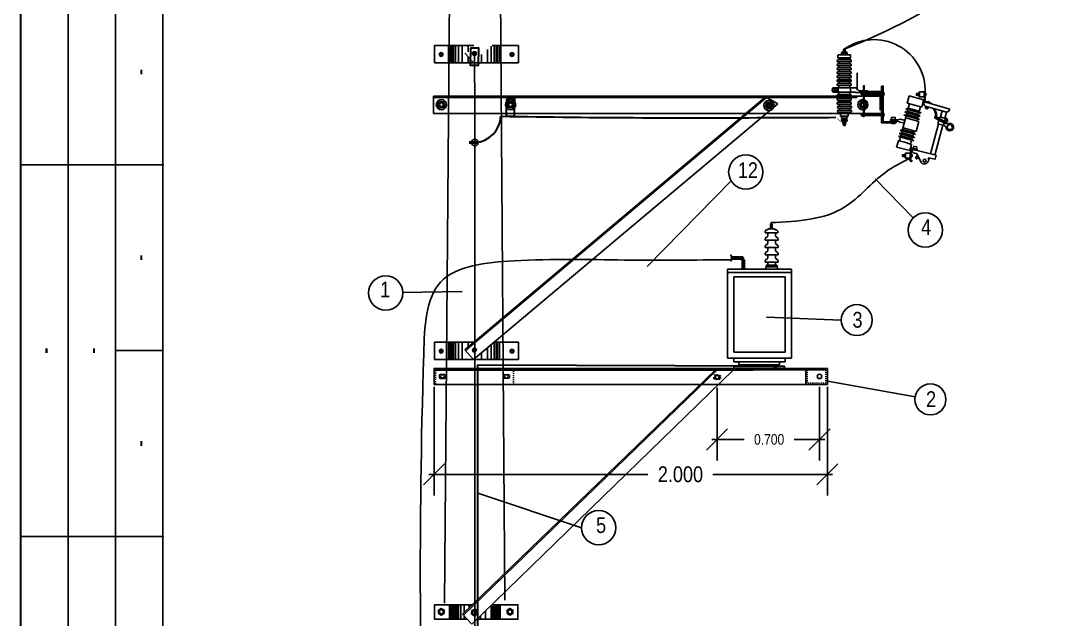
# Model space of a CAD drawing. Header units: millimetres. Extents: x 1804 to 3757, y 2643 to 7323.
# Drawn here: x 3075.3 to 3173.5, y 3112.8 to 3169.6 of the extents above; entities that cross this region are included whole.
import ezdxf
from ezdxf.enums import TextEntityAlignment as Align

# ---------------------------------------------------------------- set-up
doc = ezdxf.new("R2010")
doc.units = ezdxf.units.MM
for name, pattern in [('DASHED', [0.75, 0.5, -0.25]), ('DOT', [6.35, 0, -6.35]), ('HIDDEN', [0.375, 0.25, -0.125])]:
    doc.linetypes.add(name, pattern=pattern)
for name, color, linetype in [('_Cajetin Linea 2', 2, 'Continuous'), ('_Texto 1', 7, 'Continuous'), ('CAJETIN_T-1', 104, 'Continuous'), ('TEXTO', 7, 'Continuous')]:
    doc.layers.add(name, color=color, linetype=linetype)
for name, color, linetype, lineweight in [('_Cajetin Linea 3', 5, 'Continuous', 30), ('POSTE', 7, 'Continuous', 13), ('terminales', 6, 'Continuous', 13)]:
    doc.layers.add(name, color=color, linetype=linetype, lineweight=lineweight)
doc.styles.add('Disylays_86', font='swisscl.ttf', dxfattribs={"height": 2.2})
doc.styles.add('ROMANS', font='romans.shx')
doc.styles.add('Swis721 Cn BT', font='swissc.ttf')
doc.styles.add('texto50', font='ARIALN.TTF', dxfattribs={"height": 0.06})
doc.dimstyles.new('ELECTRICO', dxfattribs={"dimtxt": 1.4, "dimasz": 2, "dimexe": 2, "dimexo": 1, "dimgap": 1, "dimtad": 0, "dimtih": 1, "dimtoh": 1, "dimdsep": 46, "dimtxsty": 'ROMANS', "dimblk1": 'OBLIQUE', "dimblk2": 'OBLIQUE', "dimsah": 1, "dimcen": 0.09, "dimdle": 0.5, "dimclrd": 7, "dimclrt": 7, "dimadec": 0, "dimazin": 0, "dimtfac": 0.1125, "dimtofl": 0, "dimtmove": 2, "dimatfit": 2, "dimfxl": 1, "dimtolj": 1, "dimlwd": -1, "dimarcsym": 0})

# ---------------------------------------------------------------- blocks, each defined once
blk = doc.blocks.new('CAJETIN ARMADO')
at = {"layer": '_Cajetin Linea 2', "color": 3}
for points in [[(1380.954, 5529.82), (1380.954, 5776.82)], [(1385.454, 5529.82), (1385.454, 5776.82)], [(1389.954, 5529.82), (1389.954, 5776.82)], [(1389.954, 5706.249), (1376.454, 5706.249)], [(1385.454, 5688.606), (1389.954, 5688.606)], [(1389.954, 5670.963), (1376.454, 5670.963)]]:
    blk.add_lwpolyline(points, dxfattribs=at)
at = {"layer": '_Cajetin Linea 3', "ltscale": 0.1}
blk.add_lwpolyline([(1569.362, 5499.82), (1376.454, 5499.82), (1376.454, 5776.82), (1569.362, 5776.82)], close=True, dxfattribs=at)
at = {"layer": 'CAJETIN_T-1', "color": 2}
for p in [(1389.954, 5706.249), (1389.954, 5670.963)]:
    blk.add_point(p, dxfattribs=at)
at = {"layer": '_Texto 1', "style": 'Disylays_86'}
for p in [(1387.704, 5715.07), (1387.704, 5697.428), (1378.704, 5688.606), (1383.204, 5688.606), (1387.704, 5679.785)]:
    blk.add_text('-', height=1.8, rotation=90, dxfattribs=at).set_placement(p, align=Align.MIDDLE_CENTER)
blk = doc.blocks.new('_Oblique')
at = {"color": 0, "lineweight": -2}
blk.add_line((-0.5, -0.5), (0.5, 0.5), dxfattribs=at)
blk = doc.blocks.new('*D331')
at = {"layer": 'Defpoints', "color": 0, "transparency": 16777216}
for p in [(3114.502, 3135.846), (3151.851, 3135.846), (3114.502, 3126.544)]:
    blk.add_point(p, dxfattribs=at)
at = {"layer": 'TEXTO', "color": 5, "lineweight": -2, "transparency": 16777216}
for p, q in [((3114.502, 3134.846), (3114.502, 3124.544)), ((3151.851, 3134.846), (3151.851, 3124.544))]:
    blk.add_line(p, q, dxfattribs=at)
at = {"layer": 'TEXTO', "color": 5, "transparency": 16777216}
for p, q in [((3114.002, 3126.544), (3134.819, 3126.544)), ((3152.351, 3126.544), (3140.986, 3126.544))]:
    blk.add_line(p, q, dxfattribs=at)
at = {"layer": 'TEXTO', "color": 5, "transparency": 16777216, "xscale": 2, "yscale": 2, "zscale": 2, "rotation": 180}
blk.add_blockref('_Oblique', (3114.502, 3126.544), dxfattribs=at)
at = {"layer": 'TEXTO', "color": 5, "transparency": 16777216, "xscale": 2, "yscale": 2, "zscale": 2}
blk.add_blockref('_Oblique', (3151.851, 3126.544), dxfattribs=at)
at = {"layer": 'TEXTO', "color": 7, "transparency": 16777216, "insert": (3137.902, 3126.544), "char_height": 0.06, "attachment_point": 5, "style": 'texto50'}
blk.add_mtext('\\A1;{\\H25x;2.000}', dxfattribs=at)
blk = doc.blocks.new('*D332')
at = {"layer": 'Defpoints', "color": 0, "transparency": 16777216}
for p in [(3141.386, 3135.776), (3151.105, 3135.846), (3141.386, 3129.859)]:
    blk.add_point(p, dxfattribs=at)
at = {"layer": 'TEXTO', "color": 5, "lineweight": -2, "transparency": 16777216}
for p, q in [((3141.386, 3134.776), (3141.386, 3127.859)), ((3151.105, 3134.846), (3151.105, 3127.859))]:
    blk.add_line(p, q, dxfattribs=at)
at = {"layer": 'TEXTO', "color": 5, "transparency": 16777216}
for p, q in [((3140.886, 3129.859), (3143.941, 3129.859)), ((3151.605, 3129.859), (3148.706, 3129.859))]:
    blk.add_line(p, q, dxfattribs=at)
at = {"layer": 'TEXTO', "color": 5, "transparency": 16777216, "xscale": 2, "yscale": 2, "zscale": 2, "rotation": 180}
blk.add_blockref('_Oblique', (3141.386, 3129.859), dxfattribs=at)
at = {"layer": 'TEXTO', "color": 5, "transparency": 16777216, "xscale": 2, "yscale": 2, "zscale": 2}
blk.add_blockref('_Oblique', (3151.105, 3129.859), dxfattribs=at)
at = {"layer": 'TEXTO', "color": 7, "transparency": 16777216, "insert": (3146.323, 3129.859), "char_height": 0.06, "attachment_point": 5, "style": 'texto50'}
blk.add_mtext('\\A1;{\\H16.667x;0.700}', dxfattribs=at)

msp = doc.modelspace()

# ---------------------------------------------------------------- linework, layer by layer
at = {"color": 251, "true_color": 0x636466}
for p, q in [((3116.386, 3223.621), (3115.502, 3114.302)), ((3118.348, 3166.52), (3118.383, 3160.917)), ((3153.184, 3166.458), (3153.184, 3166.619)), ((3153.184, 3166.619), (3153.457, 3166.619)), ((3153.223, 3166.458), (3153.223, 3166.57)), ((3153.223, 3166.57), (3153.355, 3166.57)), ((3153.322, 3166.646), (3153.322, 3166.741)), ((3153.322, 3166.741), (3153.45, 3166.741)), ((3153.322, 3166.646), (3153.457, 3166.646)), ((3153.355, 3166.57), (3153.457, 3166.432)), ((3153.381, 3166.528), (3153.381, 3166.431)), ((3153.382, 3166.932), (3153.457, 3166.932)), ((3153.382, 3166.741), (3153.382, 3166.932)), ((3153.382, 3166.619), (3153.382, 3166.646)), ((3153.532, 3166.932), (3153.457, 3166.932)), ((3153.56, 3166.57), (3153.457, 3166.432)), ((3153.593, 3166.646), (3153.458, 3166.646)), ((3153.731, 3166.619), (3153.458, 3166.619)), ((3153.593, 3166.741), (3153.464, 3166.741)), ((3153.532, 3166.741), (3153.532, 3166.932)), ((3153.532, 3166.619), (3153.532, 3166.646)), ((3153.533, 3166.528), (3153.533, 3166.431)), ((3153.691, 3166.57), (3153.56, 3166.57)), ((3153.593, 3166.646), (3153.593, 3166.741)), ((3153.691, 3166.458), (3153.691, 3166.57)), ((3153.731, 3166.458), (3153.731, 3166.619)), ((3152.793, 3165.786), (3152.793, 3165.829)), ((3152.861, 3166.355), (3152.861, 3166.093)), ((3152.861, 3166.093), (3153.457, 3166.093)), ((3152.861, 3165.905), (3153.457, 3165.905)), ((3152.861, 3165.718), (3153.457, 3165.718)), ((3152.861, 3165.53), (3153.457, 3165.53)), ((3152.895, 3166.39), (3153.457, 3166.39)), ((3152.934, 3165.999), (3153.457, 3165.999)), ((3153.184, 3166.458), (3153.223, 3166.458)), ((3153.289, 3166.392), (3153.289, 3166.431)), ((3153.289, 3166.431), (3153.457, 3166.431)), ((3153.625, 3166.431), (3153.457, 3166.431)), ((3154.019, 3166.39), (3153.457, 3166.39)), ((3154.053, 3166.093), (3153.457, 3166.093)), ((3153.98, 3165.999), (3153.457, 3165.999)), ((3154.053, 3165.905), (3153.457, 3165.905)), ((3154.053, 3165.718), (3153.457, 3165.718)), ((3154.053, 3165.53), (3153.457, 3165.53)), ((3153.625, 3166.392), (3153.625, 3166.431)), ((3153.731, 3166.458), (3153.691, 3166.458)), ((3154.053, 3166.355), (3154.053, 3166.093)), ((3154.121, 3165.786), (3154.121, 3165.829)), ((3152.793, 3165.41), (3152.793, 3165.469)), ((3152.793, 3165.04), (3152.793, 3165.089)), ((3152.793, 3164.665), (3152.793, 3164.718)), ((3152.861, 3165.342), (3153.457, 3165.342)), ((3152.861, 3165.159), (3153.457, 3165.159)), ((3152.861, 3164.972), (3153.457, 3164.972)), ((3152.861, 3164.784), (3153.457, 3164.784)), ((3152.861, 3164.597), (3153.457, 3164.597)), ((3154.053, 3165.342), (3153.457, 3165.342)), ((3154.053, 3165.159), (3153.457, 3165.159)), ((3154.053, 3164.972), (3153.457, 3164.972)), ((3154.053, 3164.784), (3153.457, 3164.784)), ((3154.053, 3164.597), (3153.457, 3164.597)), ((3154.121, 3165.41), (3154.121, 3165.469)), ((3154.121, 3165.04), (3154.121, 3165.089)), ((3154.121, 3164.665), (3154.121, 3164.718)), ((3154.679, 3163.049), (3154.679, 3164.697)), ((3152.793, 3164.289), (3152.793, 3164.34)), ((3152.793, 3163.914), (3152.793, 3163.967)), ((3152.793, 3163.543), (3152.793, 3163.592)), ((3152.861, 3164.408), (3153.457, 3164.408)), ((3152.861, 3164.221), (3153.457, 3164.221)), ((3152.861, 3164.033), (3153.457, 3164.033)), ((3152.861, 3163.846), (3153.457, 3163.846)), ((3152.861, 3163.663), (3153.457, 3163.663)), ((3154.053, 3164.408), (3153.457, 3164.408)), ((3154.053, 3164.221), (3153.457, 3164.221)), ((3154.053, 3164.033), (3153.457, 3164.033)), ((3154.053, 3163.846), (3153.457, 3163.846)), ((3154.053, 3163.663), (3153.457, 3163.663)), ((3154.121, 3164.289), (3154.121, 3164.34)), ((3154.121, 3163.914), (3154.121, 3163.967)), ((3154.121, 3163.543), (3154.121, 3163.592)), ((3154.546, 3163.244), (3152.384, 3163.244)), ((3152.416, 3162.859), (3154.51, 3162.859)), ((3152.503, 3162.938), (3152.503, 3163.176)), ((3152.503, 3163.176), (3152.741, 3163.176)), ((3152.741, 3162.938), (3152.503, 3162.938)), ((3152.741, 3163.176), (3152.741, 3162.938)), ((3152.793, 3162.56), (3152.793, 3162.511)), ((3152.861, 3163.475), (3153.457, 3163.475)), ((3152.861, 3162.628), (3153.457, 3162.628)), ((3152.877, 3162.859), (3152.877, 3163.244)), ((3152.934, 3163.244), (3152.934, 3163.475)), ((3152.934, 3162.859), (3152.934, 3162.628)), ((3154.053, 3163.475), (3153.457, 3163.475)), ((3154.053, 3162.628), (3153.457, 3162.628)), ((3153.98, 3163.244), (3153.98, 3163.475)), ((3153.98, 3162.859), (3153.98, 3162.628)), ((3154.035, 3162.859), (3154.035, 3163.244)), ((3154.121, 3162.56), (3154.121, 3162.511)), ((3154.51, 3162.859), (3154.51, 3162.824)), ((3154.51, 3162.824), (3154.579, 3162.818)), ((3154.887, 3162.972), (3154.546, 3163.244)), ((3154.579, 3162.818), (3155.704, 3162.818)), ((3155.704, 3162.972), (3154.887, 3162.972)), ((3155.061, 3162.763), (3155.061, 3162.61)), ((3155.159, 3162.816), (3155.159, 3162.565)), ((3155.288, 3162.816), (3155.159, 3162.816)), ((3155.36, 3162.903), (3157.007, 3162.903)), ((3155.36, 3162.771), (3155.36, 3162.903)), ((3155.704, 3162.818), (3155.704, 3162.972)), ((3156.875, 3161.123), (3156.875, 3162.771)), ((3157.007, 3161.255), (3157.007, 3162.903)), ((3114.439, 3160.917), (3114.439, 3162.059)), ((3114.458, 3162.478), (3156.875, 3162.478)), ((3114.458, 3160.831), (3114.458, 3162.478)), ((3114.458, 3162.346), (3154.679, 3162.346)), ((3152.793, 3162.189), (3152.793, 3162.136)), ((3152.793, 3161.814), (3152.793, 3161.763)), ((3152.861, 3162.44), (3153.457, 3162.44)), ((3152.861, 3162.257), (3153.457, 3162.257)), ((3152.861, 3162.07), (3153.457, 3162.07)), ((3152.861, 3161.882), (3153.457, 3161.882)), ((3152.861, 3161.695), (3153.457, 3161.695)), ((3154.053, 3162.44), (3153.457, 3162.44)), ((3154.053, 3162.257), (3153.457, 3162.257)), ((3154.053, 3162.07), (3153.457, 3162.07)), ((3154.053, 3161.882), (3153.457, 3161.882)), ((3154.053, 3161.695), (3153.457, 3161.695)), ((3154.121, 3162.189), (3154.121, 3162.136)), ((3154.121, 3161.814), (3154.121, 3161.763)), ((3114.458, 3160.831), (3135.685, 3160.831)), ((3118.383, 3160.831), (3118.383, 3061.548)), ((3122.566, 3160.831), (3156.875, 3160.831)), ((3152.825, 3161.444), (3152.825, 3161.39)), ((3152.825, 3161.069), (3152.825, 3161.017)), ((3152.893, 3161.512), (3153.489, 3161.512)), ((3152.893, 3161.325), (3153.489, 3161.325)), ((3152.893, 3161.137), (3153.489, 3161.137)), ((3152.893, 3160.949), (3153.489, 3160.949)), ((3152.934, 3160.936), (3152.934, 3160.949)), ((3152.986, 3160.885), (3153.457, 3160.885)), ((3153.087, 3160.821), (3153.457, 3160.821)), ((3153.088, 3160.583), (3153.087, 3160.821)), ((3153.26, 3160.822), (3153.26, 3160.885)), ((3153.929, 3160.885), (3153.457, 3160.885)), ((3153.827, 3160.821), (3153.457, 3160.821)), ((3154.085, 3161.512), (3153.489, 3161.512)), ((3154.085, 3161.325), (3153.489, 3161.325)), ((3154.085, 3161.137), (3153.489, 3161.137)), ((3154.085, 3160.949), (3153.489, 3160.949)), ((3153.655, 3160.822), (3153.655, 3160.885)), ((3153.827, 3160.583), (3153.827, 3160.821)), ((3153.98, 3160.936), (3153.98, 3160.949)), ((3154.153, 3161.444), (3154.153, 3161.39)), ((3154.153, 3161.069), (3154.153, 3161.017)), ((3155.061, 3160.787), (3155.061, 3160.634)), ((3155.166, 3160.827), (3155.166, 3160.576)), ((3155.295, 3160.827), (3155.166, 3160.827)), ((3156.875, 3161.255), (3157.007, 3161.255)), ((3153.088, 3160.583), (3153.457, 3160.583)), ((3153.185, 3160.091), (3153.185, 3160.256)), ((3153.185, 3160.256), (3153.457, 3160.256)), ((3153.185, 3160.091), (3153.217, 3160.091)), ((3153.194, 3160.387), (3153.194, 3160.585)), ((3153.194, 3160.387), (3153.457, 3160.387)), ((3153.217, 3160.091), (3153.217, 3160.197)), ((3153.217, 3160.197), (3153.379, 3160.197)), ((3153.457, 3160.078), (3153.283, 3160.078)), ((3153.283, 3160.078), (3153.283, 3160.052)), ((3153.283, 3160.052), (3153.457, 3160.052)), ((3153.313, 3160.332), (3153.313, 3160.384)), ((3153.313, 3160.332), (3153.457, 3160.332)), ((3153.457, 3159.97), (3153.316, 3159.97)), ((3153.316, 3159.97), (3153.316, 3159.927)), ((3153.316, 3159.927), (3153.457, 3159.927)), ((3153.457, 3159.871), (3153.32, 3159.871)), ((3153.32, 3159.871), (3153.32, 3159.798)), ((3153.32, 3159.798), (3153.458, 3159.798)), ((3153.379, 3160.197), (3153.455, 3160.082)), ((3153.382, 3160.256), (3153.382, 3160.332)), ((3153.382, 3160.078), (3153.382, 3160.191)), ((3153.382, 3159.97), (3153.382, 3160.052)), ((3153.382, 3159.871), (3153.382, 3159.927)), ((3153.382, 3159.67), (3153.382, 3159.798)), ((3153.382, 3159.67), (3153.457, 3159.67)), ((3153.595, 3159.798), (3153.456, 3159.798)), ((3153.827, 3160.583), (3153.457, 3160.583)), ((3153.602, 3160.332), (3153.457, 3160.332)), ((3153.73, 3160.256), (3153.457, 3160.256)), ((3153.457, 3160.078), (3153.631, 3160.078)), ((3153.631, 3160.052), (3153.457, 3160.052)), ((3153.457, 3159.97), (3153.598, 3159.97)), ((3153.598, 3159.927), (3153.457, 3159.927)), ((3153.457, 3159.871), (3153.595, 3159.871)), ((3153.532, 3159.67), (3153.457, 3159.67)), ((3153.72, 3160.387), (3153.458, 3160.387)), ((3153.536, 3160.197), (3153.46, 3160.082)), ((3153.532, 3160.256), (3153.532, 3160.332)), ((3153.532, 3160.078), (3153.532, 3160.191)), ((3153.532, 3159.97), (3153.532, 3160.052)), ((3153.532, 3159.871), (3153.532, 3159.927)), ((3153.532, 3159.67), (3153.532, 3159.798)), ((3153.697, 3160.197), (3153.536, 3160.197)), ((3153.595, 3159.871), (3153.595, 3159.798)), ((3153.598, 3159.97), (3153.598, 3159.927)), ((3153.602, 3160.332), (3153.602, 3160.384)), ((3153.631, 3160.078), (3153.631, 3160.052)), ((3153.697, 3160.091), (3153.697, 3160.197)), ((3153.73, 3160.091), (3153.697, 3160.091)), ((3153.72, 3160.387), (3153.72, 3160.585)), ((3153.73, 3160.091), (3153.73, 3160.256)), ((3157.835, 3160.097), (3158.518, 3160.097)), ((3158.775, 3160.011), (3159.169, 3159.913))]:
    msp.add_line(p, q, dxfattribs=at)
at = {"color": 251, "linetype": 'Continuous', "ltscale": 1000, "true_color": 0x636466}
for p, q in [((3118.174, 3165.729), (3117.413, 3166.551)), ((3118.245, 3137.453), (3117.415, 3138.377))]:
    msp.add_line(p, q, dxfattribs=at)
at = {"color": 251, "ltscale": 0.5, "true_color": 0x636466}
for p, q in [((3117.415, 3138.377), (3145.904, 3162.346)), ((3143.357, 3160.051), (3146.087, 3162.346)), ((3144.364, 3159.4), (3147.153, 3161.745)), ((3117.481, 3138.305), (3143.357, 3160.051)), ((3144.364, 3159.4), (3118.245, 3137.453))]:
    msp.add_line(p, q, dxfattribs=at)
at = {"color": 5}
for p, q in [((3134.744, 3146.298), (3142.71, 3154.425)), ((3156.387, 3154.63), (3160.013, 3150.918)), ((3117.175, 3143.916), (3111.548, 3143.805)), ((3146.064, 3141.479), (3153.179, 3141.199)), ((3151.721, 3135.422), (3160.189, 3133.916)), ((3118.663, 3124.745), (3128.512, 3121.48))]:
    msp.add_line(p, q, dxfattribs=at)
for p, q in [((3146.169, 3149.775), (3146.246, 3149.856)), ((3146.246, 3149.856), (3146.826, 3149.856)), ((3146.469, 3150.342), (3146.447, 3150.32)), ((3146.605, 3150.32), (3146.447, 3150.32)), ((3146.447, 3150.32), (3146.447, 3149.856)), ((3146.469, 3150.342), (3146.583, 3150.342)), ((3146.518, 3150.457), (3146.518, 3150.342)), ((3146.518, 3150.457), (3146.534, 3150.457)), ((3146.534, 3150.457), (3146.534, 3150.342)), ((3146.583, 3150.342), (3146.605, 3150.32)), ((3146.605, 3149.856), (3146.605, 3150.32)), ((3146.903, 3149.775), (3146.826, 3149.856)), ((3145.936, 3149.641), (3146.057, 3149.775)), ((3145.936, 3149.475), (3145.936, 3149.641)), ((3147.137, 3149.475), (3145.936, 3149.475)), ((3145.958, 3148.936), (3146.21, 3149.159)), ((3145.958, 3148.785), (3145.958, 3148.936)), ((3146.057, 3149.775), (3146.169, 3149.775)), ((3146.21, 3149.159), (3146.21, 3149.475)), ((3147.015, 3149.775), (3146.903, 3149.775)), ((3146.936, 3149.159), (3146.936, 3149.475)), ((3147.189, 3148.936), (3146.936, 3149.159)), ((3147.137, 3149.641), (3147.015, 3149.775)), ((3147.137, 3149.475), (3147.137, 3149.641)), ((3147.189, 3148.785), (3147.189, 3148.936)), ((3146.505, 3148.785), (3145.958, 3148.785)), ((3145.958, 3148.246), (3146.21, 3148.468)), ((3145.958, 3148.094), (3145.958, 3148.246)), ((3146.505, 3148.094), (3145.958, 3148.094)), ((3146.21, 3148.468), (3146.21, 3148.785)), ((3146.21, 3147.778), (3146.21, 3148.094)), ((3146.505, 3148.785), (3146.553, 3148.785)), ((3146.505, 3148.094), (3146.553, 3148.094)), ((3146.553, 3148.785), (3146.593, 3148.785)), ((3146.553, 3148.094), (3146.593, 3148.094)), ((3146.641, 3148.785), (3146.593, 3148.785)), ((3146.641, 3148.094), (3146.593, 3148.094)), ((3146.641, 3148.785), (3147.189, 3148.785)), ((3146.641, 3148.094), (3147.189, 3148.094)), ((3146.936, 3148.468), (3146.936, 3148.785)), ((3147.189, 3148.246), (3146.936, 3148.468)), ((3146.936, 3147.778), (3146.936, 3148.094)), ((3147.189, 3148.094), (3147.189, 3148.246)), ((3143.736, 3146.869), (3143.764, 3146.9)), ((3143.736, 3146.831), (3143.736, 3146.869)), ((3143.764, 3146.9), (3143.79, 3146.9)), ((3143.79, 3146.9), (3143.808, 3146.919)), ((3143.808, 3146.919), (3143.942, 3146.919)), ((3143.859, 3147.031), (3143.854, 3147.026)), ((3143.891, 3147.026), (3143.854, 3147.026)), ((3143.854, 3147.026), (3143.854, 3146.919)), ((3143.859, 3147.031), (3143.886, 3147.031)), ((3143.871, 3147.058), (3143.871, 3147.031)), ((3143.871, 3147.058), (3143.874, 3147.058)), ((3143.874, 3147.058), (3143.874, 3147.031)), ((3143.886, 3147.031), (3143.891, 3147.026)), ((3143.891, 3146.919), (3143.891, 3147.026)), ((3143.96, 3146.9), (3143.942, 3146.919)), ((3143.986, 3146.9), (3143.96, 3146.9)), ((3144.014, 3146.869), (3143.986, 3146.9)), ((3144.014, 3146.831), (3144.014, 3146.869)), ((3145.958, 3147.555), (3146.21, 3147.778)), ((3145.958, 3147.404), (3145.958, 3147.555)), ((3146.505, 3147.404), (3145.958, 3147.404)), ((3145.958, 3146.865), (3146.21, 3147.088)), ((3145.958, 3146.714), (3145.958, 3146.865)), ((3146.21, 3147.088), (3146.21, 3147.404)), ((3146.505, 3147.404), (3146.553, 3147.404)), ((3146.553, 3147.404), (3146.593, 3147.404)), ((3146.641, 3147.404), (3146.593, 3147.404)), ((3146.641, 3147.404), (3147.189, 3147.404)), ((3147.189, 3147.555), (3146.936, 3147.778)), ((3146.936, 3147.088), (3146.936, 3147.404)), ((3147.189, 3146.865), (3146.936, 3147.088)), ((3147.189, 3147.404), (3147.189, 3147.555)), ((3147.189, 3146.714), (3147.189, 3146.865)), ((3142.355, 3146.036), (3148.46, 3146.036)), ((3142.355, 3146.036), (3142.355, 3138.139)), ((3144.014, 3146.831), (3143.736, 3146.831)), ((3143.741, 3146.706), (3143.799, 3146.758)), ((3143.741, 3146.671), (3143.741, 3146.706)), ((3143.868, 3146.671), (3143.741, 3146.671)), ((3143.741, 3146.547), (3143.799, 3146.598)), ((3143.741, 3146.512), (3143.741, 3146.547)), ((3143.868, 3146.512), (3143.741, 3146.512)), ((3143.741, 3146.387), (3143.799, 3146.439)), ((3143.741, 3146.352), (3143.741, 3146.387)), ((3143.868, 3146.352), (3143.741, 3146.352)), ((3143.741, 3146.228), (3143.799, 3146.279)), ((3143.741, 3146.193), (3143.741, 3146.228)), ((3143.868, 3146.193), (3143.741, 3146.193)), ((3143.764, 3146.09), (3143.755, 3146.079)), ((3143.755, 3146.079), (3143.755, 3146.036)), ((3143.764, 3146.115), (3143.774, 3146.125)), ((3143.764, 3146.09), (3143.764, 3146.115)), ((3143.868, 3146.09), (3143.764, 3146.09)), ((3143.774, 3146.125), (3143.868, 3146.125)), ((3143.799, 3146.758), (3143.799, 3146.831)), ((3143.799, 3146.598), (3143.799, 3146.671)), ((3143.799, 3146.439), (3143.799, 3146.512)), ((3143.799, 3146.279), (3143.799, 3146.352)), ((3143.799, 3146.193), (3143.799, 3146.125)), ((3144.08, 3146.036), (3143.822, 3146.036)), ((3143.868, 3146.671), (3143.879, 3146.671)), ((3143.868, 3146.512), (3143.879, 3146.512)), ((3143.868, 3146.352), (3143.879, 3146.352)), ((3143.868, 3146.193), (3143.879, 3146.193)), ((3143.877, 3146.125), (3143.868, 3146.125)), ((3143.868, 3146.09), (3143.876, 3146.09)), ((3143.876, 3146.09), (3143.89, 3146.09)), ((3143.877, 3146.125), (3143.889, 3146.125)), ((3143.879, 3146.671), (3143.888, 3146.671)), ((3143.879, 3146.512), (3143.888, 3146.512)), ((3143.879, 3146.352), (3143.888, 3146.352)), ((3143.879, 3146.193), (3143.888, 3146.193)), ((3143.899, 3146.671), (3143.888, 3146.671)), ((3143.899, 3146.512), (3143.888, 3146.512)), ((3143.899, 3146.352), (3143.888, 3146.352)), ((3143.899, 3146.193), (3143.888, 3146.193)), ((3143.889, 3146.125), (3143.899, 3146.125)), ((3143.899, 3146.09), (3143.89, 3146.09)), ((3143.899, 3146.671), (3144.026, 3146.671)), ((3143.899, 3146.512), (3144.026, 3146.512)), ((3143.899, 3146.352), (3144.026, 3146.352)), ((3143.899, 3146.193), (3144.026, 3146.193)), ((3143.992, 3146.125), (3143.899, 3146.125)), ((3143.899, 3146.09), (3144.003, 3146.09)), ((3143.967, 3146.758), (3143.967, 3146.831)), ((3144.026, 3146.706), (3143.967, 3146.758)), ((3143.967, 3146.598), (3143.967, 3146.671)), ((3144.026, 3146.547), (3143.967, 3146.598)), ((3143.967, 3146.439), (3143.967, 3146.512)), ((3144.026, 3146.387), (3143.967, 3146.439)), ((3143.967, 3146.279), (3143.967, 3146.352)), ((3144.026, 3146.228), (3143.967, 3146.279)), ((3143.967, 3146.193), (3143.967, 3146.125)), ((3144.003, 3146.115), (3143.992, 3146.125)), ((3144.003, 3146.09), (3144.003, 3146.115)), ((3144.003, 3146.09), (3144.012, 3146.079)), ((3144.012, 3146.079), (3144.012, 3146.036)), ((3144.026, 3146.671), (3144.026, 3146.706)), ((3144.026, 3146.512), (3144.026, 3146.547)), ((3144.026, 3146.352), (3144.026, 3146.387)), ((3144.026, 3146.193), (3144.026, 3146.228)), ((3146.505, 3146.714), (3145.958, 3146.714)), ((3146.057, 3146.268), (3146.016, 3146.223)), ((3146.016, 3146.223), (3146.016, 3146.036)), ((3146.057, 3146.377), (3146.101, 3146.422)), ((3146.057, 3146.27), (3146.057, 3146.377)), ((3146.505, 3146.268), (3146.057, 3146.268)), ((3146.101, 3146.422), (3146.505, 3146.422)), ((3146.21, 3146.714), (3146.21, 3146.422)), ((3147.422, 3146.036), (3146.307, 3146.036)), ((3146.505, 3146.714), (3146.553, 3146.714)), ((3146.547, 3146.422), (3146.505, 3146.422)), ((3146.505, 3146.268), (3146.543, 3146.268)), ((3146.543, 3146.268), (3146.603, 3146.268)), ((3146.547, 3146.422), (3146.6, 3146.422)), ((3146.553, 3146.714), (3146.593, 3146.714)), ((3146.641, 3146.714), (3146.593, 3146.714)), ((3146.6, 3146.422), (3146.641, 3146.422)), ((3146.641, 3146.268), (3146.603, 3146.268)), ((3146.641, 3146.714), (3147.189, 3146.714)), ((3147.045, 3146.422), (3146.641, 3146.422)), ((3146.641, 3146.268), (3147.09, 3146.268)), ((3146.936, 3146.714), (3146.936, 3146.422)), ((3147.09, 3146.377), (3147.045, 3146.422)), ((3147.09, 3146.27), (3147.09, 3146.377)), ((3147.09, 3146.268), (3147.131, 3146.223)), ((3147.131, 3146.223), (3147.131, 3146.036)), ((3148.46, 3146.036), (3148.46, 3137.582)), ((3142.355, 3145.717), (3143.864, 3145.717)), ((3142.971, 3145.292), (3143.857, 3145.292)), ((3142.971, 3145.292), (3143.857, 3145.292)), ((3142.971, 3145.292), (3142.971, 3138.139)), ((3146.909, 3145.292), (3143.857, 3145.292)), ((3146.9, 3145.717), (3143.864, 3145.717)), ((3146.9, 3145.717), (3148.46, 3145.717)), ((3146.909, 3145.292), (3147.845, 3145.292)), ((3146.909, 3145.292), (3147.845, 3145.292)), ((3147.845, 3145.292), (3147.845, 3138.139)), ((3142.355, 3138.139), (3142.355, 3137.582)), ((3147.073, 3138.139), (3142.971, 3138.139)), ((3147.073, 3138.139), (3147.845, 3138.139)), ((3142.355, 3137.582), (3143.004, 3137.582)), ((3142.971, 3137.582), (3142.971, 3137.226)), ((3147.085, 3137.582), (3142.971, 3137.582)), ((3142.971, 3137.226), (3143.454, 3137.226)), ((3143.431, 3137.226), (3143.431, 3136.936)), ((3147.093, 3137.226), (3143.454, 3137.226)), ((3147.085, 3137.582), (3148.46, 3137.582)), ((3147.093, 3137.226), (3147.845, 3137.226)), ((3147.3, 3137.226), (3147.3, 3136.936)), ((3147.845, 3137.582), (3147.845, 3137.226)), ((3142.972, 3136.834), (3142.972, 3136.646)), ((3142.972, 3136.834), (3143.949, 3136.834)), ((3142.972, 3136.646), (3147.771, 3136.646)), ((3143.431, 3136.936), (3143.82, 3136.936)), ((3143.571, 3136.834), (3143.571, 3136.936)), ((3143.82, 3136.936), (3147.3, 3136.936)), ((3143.949, 3136.834), (3147.771, 3136.834)), ((3147.184, 3136.834), (3147.184, 3136.936)), ((3147.771, 3136.834), (3147.771, 3136.646))]:
    msp.add_line(p, q)
at = {"ltscale": 0.5}
for p, q in [((3141.525, 3136.457), (3114.502, 3136.457)), ((3121.978, 3136.457), (3114.502, 3136.457)), ((3121.978, 3136.609), (3115.154, 3136.609)), ((3117.201, 3113.278), (3141.219, 3136.47)), ((3117.292, 3113.181), (3141.396, 3136.47)), ((3142.939, 3136.47), (3118.093, 3112.327)), ((3144.804, 3136.457), (3141.525, 3136.457)), ((3144.494, 3136.609), (3151.851, 3136.609)), ((3151.721, 3136.479), (3144.804, 3136.457)), ((3149.816, 3135.083), (3149.816, 3136.609)), ((3149.816, 3135.083), (3149.816, 3136.609)), ((3151.851, 3135.083), (3151.851, 3136.609)), ((3149.8, 3135.083), (3149.816, 3135.083)), ((3151.851, 3135.083), (3149.816, 3135.083)), ((3151.851, 3135.083), (3149.816, 3135.083)), ((3150.833, 3135.083), (3150.058, 3135.083)), ((3150.833, 3135.083), (3151.609, 3135.083)), ((3118.093, 3112.327), (3117.201, 3113.278))]:
    msp.add_line(p, q, dxfattribs=at)
at = {"linetype": 'DASHED', "ltscale": 0.05}
for p, q in [((3114.636, 3136.609), (3114.636, 3135.083)), ((3122.048, 3135.083), (3122.048, 3136.609)), ((3115.154, 3135.083), (3121.978, 3135.083))]:
    msp.add_line(p, q, dxfattribs=at)
at = {"lineweight": 5, "ltscale": 0.5}
for p, q in [((3115.493, 3136.039), (3115.086, 3136.039)), ((3121.164, 3136.039), (3121.571, 3136.039)), ((3114.985, 3135.938), (3114.985, 3135.754)), ((3115.086, 3135.653), (3115.493, 3135.653)), ((3115.595, 3135.754), (3115.595, 3135.938)), ((3121.062, 3135.754), (3121.062, 3135.938)), ((3121.571, 3135.653), (3121.164, 3135.653)), ((3121.673, 3135.938), (3121.673, 3135.754))]:
    msp.add_line(p, q, dxfattribs=at)
at = {"linetype": 'DASHED', "ltscale": 0.025}
for p, q in [((3149.946, 3136.479), (3149.946, 3135.213)), ((3151.721, 3136.485), (3151.721, 3135.219)), ((3151.721, 3135.213), (3149.946, 3135.213))]:
    msp.add_line(p, q, dxfattribs=at)
at = {"linetype": 'DOT', "ltscale": 0.005}
for p, q in [((3141.081, 3135.685), (3141.081, 3135.868)), ((3141.182, 3135.97), (3141.59, 3135.97)), ((3141.59, 3135.583), (3141.182, 3135.583)), ((3141.691, 3135.685), (3141.691, 3135.868))]:
    msp.add_line(p, q, dxfattribs=at)
at = {"color": 251, "true_color": 0x636466}
for points in [[(3121.22, 3114.605), (3120.799, 3172.135)], [(3152.857, 3165.905), (3152.934, 3165.999), (3152.861, 3166.093)], [(3154.057, 3165.905), (3153.98, 3165.999), (3154.053, 3166.093)], [(3155.061, 3162.763), (3155.295, 3162.763)], [(3155.061, 3162.61), (3155.295, 3162.61)], [(3155.159, 3162.565), (3155.288, 3162.565)], [(3155.356, 3162.763), (3157.007, 3162.763)], [(3155.356, 3162.61), (3157.007, 3162.61)], [(3157.007, 3163.424), (3157.007, 3159.943), (3158.382, 3159.943)], [(3157.007, 3163.424), (3157.162, 3163.424), (3157.162, 3160.042), (3158.382, 3160.042)], [(3160.59, 3162.711), (3160.311, 3162.711), (3160.311, 3162.555), (3160.59, 3162.555)], [(3160.59, 3162.768), (3160.499, 3162.768), (3160.499, 3162.495), (3160.59, 3162.496)], [(3161.052, 3162.878), (3161.052, 3162.391), (3160.59, 3162.391), (3160.59, 3162.877), (3161.052, 3162.878)], [(3161.072, 3161.932), (3161.072, 3162.793), (3161.142, 3162.793), (3161.142, 3161.97), (3161.686, 3161.814), (3161.67, 3161.758)], [(3159.622, 3162.488), (3159.444, 3161.806)], [(3159.444, 3161.806), (3160.813, 3161.436)], [(3159.659, 3161.758), (3159.541, 3161.317)], [(3159.622, 3162.488), (3160.984, 3162.119)], [(3160.813, 3161.436), (3160.984, 3162.119)], [(3160.879, 3161.698), (3161.015, 3161.664)], [(3160.921, 3161.869), (3161.014, 3161.845)], [(3161.071, 3161.932), (3163.478, 3161.233)], [(3155.061, 3160.787), (3155.295, 3160.787)], [(3155.061, 3160.634), (3155.295, 3160.634)], [(3155.356, 3160.787), (3157.007, 3160.787)], [(3155.356, 3160.634), (3157.007, 3160.634)], [(3159.347, 3160.593), (3158.998, 3159.29)], [(3159.129, 3160.652), (3159.384, 3160.731)], [(3159.129, 3160.652), (3160.6, 3160.254)], [(3159.209, 3160.948), (3160.68, 3160.55)], [(3159.21, 3160.948), (3159.464, 3161.029)], [(3159.289, 3161.244), (3160.76, 3160.845)], [(3159.294, 3161.243), (3159.541, 3161.319)], [(3159.426, 3160.889), (3159.382, 3160.725)], [(3159.382, 3160.725), (3160.418, 3160.444)], [(3159.506, 3161.185), (3159.462, 3161.021)], [(3159.462, 3161.021), (3160.497, 3160.741)], [(3159.541, 3161.317), (3160.575, 3161.037)], [(3160.462, 3160.609), (3160.418, 3160.444)], [(3160.673, 3160.552), (3160.495, 3160.734)], [(3160.54, 3160.905), (3160.497, 3160.741)], [(3160.751, 3160.848), (3160.572, 3161.029)], [(3160.689, 3161.469), (3160.575, 3161.037)], [(3161.141, 3161.531), (3163.078, 3160.968)], [(3161.188, 3161.505), (3161.163, 3161.418), (3161.426, 3161.343), (3161.45, 3161.432)], [(3161.242, 3161.49), (3161.184, 3161.297), (3161.334, 3161.254), (3161.393, 3161.448)], [(3162.752, 3161.063), (3162.597, 3160.486)], [(3163.164, 3160.957), (3163.008, 3160.375)], [(3155.166, 3160.58), (3155.295, 3160.58)], [(3157.835, 3160.097), (3157.835, 3160.234), (3158.556, 3160.234), (3158.786, 3160.272), (3159.231, 3160.16)], [(3157.939, 3160.234), (3157.939, 3160.453), (3158.296, 3160.453), (3158.298, 3160.234)], [(3157.954, 3160.097), (3157.954, 3160.042)], [(3158.306, 3160.097), (3158.306, 3160.042)], [(3158.382, 3160.042), (3158.382, 3159.943)], [(3158.775, 3160.011), (3158.518, 3160.097)], [(3159.299, 3160.413), (3160.55, 3160.076)], [(3160.55, 3160.076), (3160.296, 3159.111)], [(3160.384, 3160.312), (3160.337, 3160.134)], [(3160.598, 3160.254), (3160.417, 3160.437)], [(3162.421, 3159.828), (3161.657, 3156.976)], [(3162.832, 3159.717), (3162.068, 3156.866)], [(3162.076, 3160.39), (3162.876, 3159.951)], [(3162.195, 3160.49), (3162.946, 3160.078)], [(3162.445, 3160.187), (3162.354, 3159.846)], [(3162.354, 3159.846), (3162.89, 3159.701)], [(3162.53, 3160.504), (3162.484, 3160.331)], [(3162.53, 3160.504), (3163.067, 3160.359)], [(3162.948, 3159.918), (3162.89, 3159.701)], [(3163.066, 3160.359), (3162.985, 3160.058)], [(3163.146, 3160.376), (3163.03, 3160.456)], [(3158.604, 3158.621), (3158.84, 3158.697)], [(3158.681, 3158.918), (3158.917, 3158.986)], [(3158.681, 3158.918), (3160.14, 3158.518)], [(3158.759, 3159.214), (3160.218, 3158.814)], [(3158.76, 3159.214), (3158.998, 3159.288)], [(3158.884, 3158.862), (3158.84, 3158.698)], [(3158.84, 3158.698), (3159.883, 3158.412)], [(3158.963, 3159.158), (3158.919, 3158.994)], [(3158.919, 3158.994), (3159.961, 3158.708)], [(3158.998, 3159.29), (3160.039, 3159.005)], [(3159.042, 3159.454), (3160.296, 3159.111)], [(3160.005, 3158.873), (3159.961, 3158.708)], [(3160.14, 3158.518), (3159.961, 3158.708)], [(3160.084, 3159.176), (3160.039, 3159.005)], [(3160.197, 3158.82), (3160.039, 3159.002)], [(3160.299, 3159.119), (3160.296, 3159.111)], [(3158.604, 3158.621), (3160.062, 3158.222)], [(3158.805, 3158.566), (3158.714, 3158.23)], [(3159.849, 3158.28), (3159.754, 3157.922)], [(3160.054, 3158.224), (3159.882, 3158.412)], [(3159.927, 3158.577), (3159.883, 3158.412)], [(3160.023, 3157.543), (3160.065, 3157.713), (3160.342, 3157.645), (3160.302, 3157.474)], [(3159.278, 3156.896), (3158.999, 3156.896), (3158.999, 3156.739), (3159.278, 3156.739)], [(3159.278, 3156.952), (3159.187, 3156.952), (3159.187, 3156.679), (3159.278, 3156.681)], [(3159.695, 3156.576), (3159.278, 3156.576), (3159.278, 3157.062), (3159.74, 3157.063)], [(3159.756, 3157.178), (3159.676, 3156.392)], [(3159.715, 3157.456), (3162.17, 3156.856), (3162.085, 3156.477), (3161.438, 3156.6)], [(3159.74, 3157.063), (3159.74, 3157.019)], [(3159.757, 3157.595), (3160.4, 3157.443)], [(3159.84, 3157.169), (3159.762, 3156.399)], [(3159.83, 3156.694), (3159.792, 3156.688)], [(3159.898, 3157.2), (3160.057, 3157.059), (3160.163, 3157.053), (3160.341, 3157.035)], [(3159.952, 3157.269), (3159.999, 3157.387)], [(3160.361, 3156.762), (3160.218, 3156.619), (3160.331, 3156.51), (3160.474, 3156.653)], [(3160.321, 3156.801), (3160.257, 3156.735), (3160.454, 3156.545), (3160.516, 3156.612)], [(3160.751, 3156.176), (3160.341, 3157.035)], [(3160.388, 3157.446), (3160.352, 3157.301)], [(3160.368, 3156.754), (3160.374, 3156.818)], [(3160.374, 3156.818), (3160.431, 3156.845)], [(3159.861, 3156.356), (3159.896, 3156.278)], [(3160.481, 3156.645), (3160.52, 3156.661)]]:
    msp.add_lwpolyline(points, dxfattribs=at)
at = {"color": 251, "linetype": 'Continuous', "ltscale": 1000, "true_color": 0x636466}
for points in [[(3118.272, 3167.273), (3114.555, 3167.273), (3114.555, 3165.638), (3122.521, 3165.638), (3122.521, 3167.273), (3120.012, 3167.273)], [(3115.872, 3167.273), (3115.872, 3165.638)], [(3116.036, 3167.273), (3116.036, 3165.638)], [(3116.205, 3167.273), (3116.205, 3165.638)], [(3116.353, 3167.273), (3116.353, 3165.638)], [(3116.531, 3167.273), (3116.531, 3165.638)], [(3116.812, 3167.273), (3116.812, 3165.638)], [(3117.181, 3167.273), (3117.181, 3165.638)], [(3117.729, 3167.273), (3117.729, 3166.678)], [(3119.566, 3166.898), (3119.566, 3165.638)], [(3119.936, 3167.209), (3119.936, 3165.638)], [(3120.217, 3167.273), (3120.217, 3165.638)], [(3120.394, 3167.273), (3120.394, 3165.638)], [(3120.542, 3167.273), (3120.542, 3165.638)], [(3120.718, 3167.273), (3120.711, 3165.638)], [(3117.731, 3166.188), (3117.729, 3165.638)], [(3119.019, 3166.438), (3119.019, 3165.638)], [(3118.273, 3139.099), (3114.557, 3139.099), (3114.557, 3137.464), (3122.523, 3137.464), (3122.523, 3139.099), (3120.204, 3139.099)], [(3115.874, 3139.099), (3115.874, 3137.464)], [(3116.038, 3139.099), (3116.038, 3137.464)], [(3116.207, 3139.099), (3116.207, 3137.464)], [(3116.355, 3139.099), (3116.355, 3137.464)], [(3116.532, 3139.099), (3116.532, 3137.464)], [(3116.813, 3139.099), (3116.813, 3137.464)], [(3117.183, 3139.099), (3117.183, 3137.464)], [(3117.73, 3139.099), (3117.73, 3138.504)], [(3120.218, 3139.099), (3120.218, 3137.464)], [(3120.396, 3139.099), (3120.396, 3137.464)], [(3120.543, 3139.099), (3120.543, 3137.464)], [(3120.719, 3139.099), (3120.713, 3137.464)], [(3119.02, 3138.104), (3119.02, 3137.464)], [(3119.567, 3138.564), (3119.567, 3137.464)], [(3119.937, 3138.875), (3119.937, 3137.464)]]:
    msp.add_lwpolyline(points, dxfattribs=at)
for points in [[(3115.181, 3166.244), (3115.017, 3166.339), (3115.017, 3166.528), (3115.181, 3166.622), (3115.344, 3166.528), (3115.344, 3166.339)], [(3118.535, 3166.494), (3118.464, 3166.669), (3118.277, 3166.695), (3118.161, 3166.546), (3118.232, 3166.371), (3118.419, 3166.345)], [(3121.906, 3166.622), (3121.742, 3166.528), (3121.742, 3166.339), (3121.906, 3166.244), (3122.07, 3166.339), (3122.07, 3166.528)], [(3146.305, 3161.773), (3146.141, 3161.678), (3146.141, 3161.489), (3146.305, 3161.394), (3146.469, 3161.489), (3146.469, 3161.678)], [(3115.182, 3138.07), (3115.018, 3138.164), (3115.018, 3138.353), (3115.182, 3138.448), (3115.346, 3138.353), (3115.346, 3138.164)], [(3118.537, 3138.319), (3118.466, 3138.495), (3118.278, 3138.521), (3118.162, 3138.372), (3118.233, 3138.196), (3118.42, 3138.17)], [(3121.908, 3138.448), (3121.744, 3138.353), (3121.744, 3138.164), (3121.908, 3138.07), (3122.071, 3138.164), (3122.071, 3138.353)]]:
    msp.add_lwpolyline(points, close=True, dxfattribs=at)
at = {"color": 251, "lineweight": 30, "true_color": 0x636466}
for points in [[(3117.958, 3167.032), (3117.926, 3165.423), (3118.719, 3165.423), (3118.75, 3167.032)], [(3121.384, 3162.167), (3121.353, 3160.557), (3122.145, 3160.557), (3122.177, 3162.167)]]:
    msp.add_lwpolyline(points, close=True, dxfattribs=at)
at = {"color": 251, "true_color": 0x636466, "const_width": 0.017}
for points in [[(3153.405, 3166.887), (3153.507, 3166.887)], [(3153.405, 3166.836), (3153.507, 3166.836)], [(3153.405, 3166.784), (3153.507, 3166.784)], [(3153.405, 3159.763), (3153.507, 3159.763)], [(3153.405, 3159.729), (3153.507, 3159.729)], [(3153.405, 3159.695), (3153.507, 3159.695)]]:
    msp.add_lwpolyline(points, dxfattribs=at)
at = {"color": 251, "true_color": 0x636466}
for points in [[(3155.295, 3163.457), (3155.295, 3160.536), (3155.356, 3160.536), (3155.356, 3163.468)], [(3115.033, 3161.951), (3114.864, 3161.658), (3115.033, 3161.365), (3115.372, 3161.365), (3115.541, 3161.658), (3115.372, 3161.951)], [(3121.606, 3161.947), (3121.437, 3161.654), (3121.606, 3161.361), (3121.944, 3161.361), (3122.113, 3161.654), (3121.944, 3161.947)], [(3146.097, 3161.851), (3145.97, 3161.537), (3146.177, 3161.27), (3146.512, 3161.316), (3146.64, 3161.63), (3146.432, 3161.897)], [(3155.059, 3161.947), (3154.89, 3161.654), (3155.059, 3161.361), (3155.397, 3161.361), (3155.566, 3161.654), (3155.397, 3161.947)], [(3159.205, 3158.085), (3158.602, 3158.239), (3158.431, 3157.637), (3159.671, 3157.307), (3159.845, 3157.892)]]:
    msp.add_lwpolyline(points, close=True, dxfattribs=at)
at = {"color": 251, "ltscale": 0.5, "true_color": 0x636466}
msp.add_lwpolyline([(3146.087, 3162.346), (3147.153, 3161.745)], dxfattribs=at)
at = {"ltscale": 0.5}
for points in [[(3139.638, 3136.609), (3114.502, 3136.609), (3114.502, 3135.083), (3151.851, 3135.083)], [(3144.611, 3136.609), (3139.638, 3136.609)]]:
    msp.add_lwpolyline(points, dxfattribs=at)
at = {"color": 30, "lineweight": 30}
msp.add_lwpolyline([(3146.989, 3136.586), (3146.988, 3136.802), (3146.904, 3136.82), (3146.795, 3136.808), (3118.642, 3136.923), (3118.644, 3084.399)], dxfattribs=at)
at = {"linetype": 'HIDDEN'}
msp.add_lwpolyline([(3146.901, 3136.869), (3146.794, 3136.807), (3146.794, 3136.683), (3146.901, 3136.62), (3147.009, 3136.683), (3147.009, 3136.807)], close=True, dxfattribs=at)
at = {"linetype": 'Continuous', "ltscale": 1000}
for points in [[(3117.662, 3112.781), (3114.557, 3112.781), (3114.557, 3114.168), (3118.141, 3114.168)], [(3115.976, 3112.781), (3115.976, 3114.168)], [(3116.102, 3112.781), (3116.102, 3114.168)], [(3116.252, 3112.781), (3116.252, 3114.168)], [(3116.252, 3112.781), (3116.252, 3114.168)], [(3116.391, 3112.781), (3116.391, 3114.168)], [(3116.391, 3112.781), (3116.391, 3114.168)], [(3116.535, 3112.781), (3116.535, 3114.168)], [(3116.535, 3112.781), (3116.535, 3114.168)], [(3116.66, 3112.781), (3116.66, 3114.168)], [(3116.66, 3112.781), (3116.66, 3114.168)], [(3116.811, 3112.781), (3116.811, 3114.168)], [(3116.811, 3112.781), (3116.811, 3114.168)], [(3117.049, 3112.781), (3117.049, 3114.168)], [(3117.049, 3112.781), (3117.049, 3114.168)], [(3117.363, 3113.434), (3117.363, 3114.168)], [(3117.363, 3113.434), (3117.363, 3114.168)], [(3117.827, 3113.854), (3117.827, 3114.168)], [(3117.827, 3113.854), (3117.827, 3114.168)], [(3119.987, 3114.168), (3122.47, 3114.168), (3122.47, 3112.781), (3118.56, 3112.781)], [(3119.385, 3112.781), (3119.385, 3113.583)], [(3120.259, 3114.168), (3122.47, 3114.168), (3122.47, 3112.781), (3119.773, 3112.781)], [(3119.937, 3113.227), (3119.937, 3114.119)], [(3119.937, 3112.781), (3119.937, 3114.119)], [(3120.087, 3112.781), (3120.087, 3114.168)], [(3120.087, 3112.781), (3120.087, 3114.168)], [(3120.213, 3112.781), (3120.213, 3114.132)], [(3120.213, 3112.781), (3120.213, 3114.132)], [(3120.356, 3112.915), (3120.356, 3114.168)], [(3120.356, 3112.781), (3120.356, 3114.168)], [(3120.507, 3112.803), (3120.507, 3114.168)], [(3120.632, 3112.781), (3120.632, 3114.168)], [(3120.776, 3112.781), (3120.776, 3114.168)], [(3117.363, 3112.781), (3117.363, 3113.106)], [(3118.921, 3112.781), (3118.921, 3113.132)]]:
    msp.add_lwpolyline(points, dxfattribs=at)
for points in [[(3115.192, 3113.817), (3114.914, 3113.657), (3114.914, 3113.336), (3115.192, 3113.176), (3115.469, 3113.336), (3115.469, 3113.657)], [(3118.308, 3113.103), (3118.055, 3113.299), (3118.099, 3113.617), (3118.396, 3113.738), (3118.649, 3113.541), (3118.605, 3113.224)], [(3118.308, 3113.103), (3118.055, 3113.299), (3118.099, 3113.617), (3118.396, 3113.738), (3118.649, 3113.541), (3118.605, 3113.224)], [(3121.711, 3113.173), (3121.433, 3113.333), (3121.433, 3113.654), (3121.711, 3113.814), (3121.989, 3113.654), (3121.989, 3113.333)]]:
    msp.add_lwpolyline(points, close=True, dxfattribs=at)
at = {"color": 251, "linetype": 'Continuous', "ltscale": 1000, "true_color": 0x636466}
for centre in [(3115.181, 3166.433), (3118.348, 3166.52), (3121.906, 3166.433), (3146.305, 3161.584), (3115.182, 3138.259), (3118.349, 3138.346), (3121.908, 3138.259)]:
    msp.add_circle(centre, 0.109, dxfattribs=at)
at = {"color": 251, "true_color": 0x636466}
for centre, radius in [((3152.622, 3163.057), 0.102), ((3115.202, 3161.658), 0.483), ((3115.202, 3161.658), 0.176), ((3121.775, 3161.654), 0.483), ((3121.775, 3161.654), 0.176), ((3146.305, 3161.584), 0.483), ((3155.228, 3161.654), 0.483), ((3155.228, 3161.654), 0.176), ((3163.481, 3159.532), 0.245), ((3118.384, 3158.061), 0.305), ((3161.094, 3156.333), 0.142)]:
    msp.add_circle(centre, radius, dxfattribs=at)
at = {"color": 251, "ltscale": 0.01, "true_color": 0x636466}
msp.add_circle((3146.305, 3161.584), 0.155, dxfattribs=at)
at = {"color": 5}
for centre, radius in [((3144.11, 3155.257), 1.629), ((3161.152, 3149.753), 1.629), ((3109.919, 3143.773), 1.629), ((3154.65, 3141.199), 1.471), ((3161.637, 3133.659), 1.471), ((3130.141, 3121.48), 1.629)]:
    msp.add_circle(centre, radius, dxfattribs=at)
at = {"ltscale": 0.5}
for centre, radius in [((3146.901, 3136.745), 0.0661), ((3146.901, 3136.745), 0.0513), ((3151.105, 3135.846), 0.21), ((3141.386, 3135.776), 0.21), ((3141.386, 3135.776), 0.21), ((3141.386, 3135.776), 0.163)]:
    msp.add_circle(centre, radius, dxfattribs=at)
at = {"lineweight": 5, "ltscale": 0.5}
for centre in [(3115.29, 3135.846), (3121.368, 3135.846)]:
    msp.add_circle(centre, 0.163, dxfattribs=at)
at = {"linetype": 'Continuous', "ltscale": 1000}
for centre in [(3115.192, 3113.496), (3118.352, 3113.42), (3121.711, 3113.494)]:
    msp.add_circle(centre, 0.185, dxfattribs=at)
at = {"color": 251, "true_color": 0x636466}
for centre, radius, start, end in [((3156.289, 3162.987), 4.856, 357.71113, 125.67706), ((3152.861, 3165.837), 0.0681, 90, 180), ((3152.861, 3165.786), 0.0681, 180, 270), ((3152.861, 3165.462), 0.0681, 90, 180), ((3152.895, 3166.355), 0.0341, 90, 180), ((3152.893, 3165.999), 0.0937, 84.12642, 95.87358), ((3152.893, 3165.624), 0.0937, 84.12642, 95.87358), ((3152.893, 3165.624), 0.0937, 270, 90), ((3154.022, 3165.624), 0.0937, 90, 270), ((3154.022, 3165.624), 0.0937, 84.12642, 95.87358), ((3154.019, 3166.355), 0.0341, 0, 90), ((3154.053, 3165.837), 0.0681, 0, 90), ((3154.053, 3165.786), 0.0681, 270, 0), ((3154.053, 3165.462), 0.0681, 0, 90), ((3152.861, 3165.41), 0.0681, 180, 270), ((3152.861, 3165.091), 0.0681, 90, 180), ((3152.861, 3165.04), 0.0681, 180, 270), ((3152.861, 3164.716), 0.0681, 90, 180), ((3152.861, 3164.665), 0.0681, 180, 270), ((3152.893, 3164.878), 0.0937, 84.12642, 95.87358), ((3152.893, 3164.502), 0.0937, 84.12642, 95.87358), ((3152.893, 3165.254), 0.0937, 270, 71.33458), ((3152.893, 3164.878), 0.0937, 270, 90), ((3152.893, 3164.502), 0.0937, 270, 90), ((3154.022, 3165.254), 0.0937, 108.66542, 270), ((3154.022, 3164.878), 0.0937, 90, 270), ((3154.022, 3164.502), 0.0937, 90, 270), ((3154.022, 3164.878), 0.0937, 84.12642, 95.87358), ((3154.022, 3164.502), 0.0937, 84.12642, 95.87358), ((3154.053, 3165.41), 0.0681, 270, 0), ((3154.053, 3165.091), 0.0681, 0, 90), ((3154.053, 3165.04), 0.0681, 270, 0), ((3154.053, 3164.716), 0.0681, 0, 90), ((3154.053, 3164.665), 0.0681, 270, 0), ((3152.861, 3164.34), 0.0681, 90, 180), ((3152.861, 3164.289), 0.0681, 180, 270), ((3152.861, 3163.965), 0.0681, 90, 180), ((3152.861, 3163.914), 0.0681, 180, 270), ((3152.861, 3163.594), 0.0681, 90, 180), ((3152.861, 3163.543), 0.0681, 180, 270), ((3152.893, 3164.127), 0.0937, 84.12642, 95.87358), ((3152.893, 3164.127), 0.0937, 270, 90), ((3152.893, 3163.757), 0.0937, 270, 71.91775), ((3154.022, 3164.127), 0.0937, 90, 270), ((3154.022, 3163.757), 0.0937, 108.08225, 270), ((3154.022, 3164.127), 0.0937, 84.12642, 95.87358), ((3154.053, 3164.34), 0.0681, 0, 90), ((3154.053, 3164.289), 0.0681, 270, 0), ((3154.053, 3163.965), 0.0681, 0, 90), ((3154.053, 3163.914), 0.0681, 270, 0), ((3154.053, 3163.594), 0.0681, 0, 90), ((3154.053, 3163.543), 0.0681, 270, 0), ((3152.58, 3163.067), 0.264, 137.87658, 231.77905), ((3152.861, 3162.56), 0.0681, 90, 180), ((3154.053, 3162.56), 0.0681, 0, 90), ((3156.986, 3162.677), 0.25, 314.72806, 45.27194), ((3161.075, 3162.651), 0.156, 295.34812, 64.65188), ((3152.861, 3162.508), 0.0681, 180, 270), ((3152.861, 3162.189), 0.0681, 90, 180), ((3152.861, 3162.138), 0.0681, 180, 270), ((3152.861, 3161.814), 0.0681, 90, 180), ((3152.861, 3161.763), 0.0681, 180, 270), ((3152.893, 3161.976), 0.0937, 264.12642, 275.87358), ((3152.893, 3162.346), 0.0937, 288.08225, 90), ((3152.893, 3161.976), 0.0937, 270, 90), ((3152.924, 3161.601), 0.0937, 288.08225, 90), ((3154.022, 3162.346), 0.0937, 90, 251.91775), ((3154.022, 3161.976), 0.0937, 90, 270), ((3154.053, 3161.601), 0.0937, 90, 251.91775), ((3154.022, 3161.976), 0.0937, 264.12642, 275.87358), ((3154.053, 3162.508), 0.0681, 270, 0), ((3154.053, 3162.189), 0.0681, 0, 90), ((3154.053, 3162.138), 0.0681, 270, 0), ((3154.053, 3161.814), 0.0681, 0, 90), ((3154.053, 3161.763), 0.0681, 270, 0), ((3161.247, 3161.756), 0.249, 134.9318, 244.75236), ((3161.397, 3161.694), 0.253, 34.33001, 113.72019), ((3152.893, 3161.444), 0.0681, 90, 180), ((3152.893, 3161.393), 0.0681, 180, 270), ((3152.893, 3161.069), 0.0681, 90, 180), ((3152.893, 3161.017), 0.0681, 180, 270), ((3152.924, 3161.23), 0.0937, 264.12642, 275.87358), ((3152.924, 3161.23), 0.0937, 270, 90), ((3152.986, 3160.936), 0.0511, 180, 270), ((3153.929, 3160.936), 0.0511, 270, 0), ((3154.053, 3161.23), 0.0937, 90, 270), ((3154.053, 3161.23), 0.0937, 264.12642, 275.87358), ((3154.085, 3161.444), 0.0681, 0, 90), ((3154.085, 3161.393), 0.0681, 270, 0), ((3154.085, 3161.069), 0.0681, 0, 90), ((3154.085, 3161.017), 0.0681, 270, 0), ((3156.986, 3160.699), 0.25, 314.72806, 45.27194), ((3161.31, 3160.691), 0.823, 338.51714, 51.0238), ((3161.31, 3160.691), 0.908, 337.83108, 40.47848), ((3163.16, 3161.277), 0.32, 252.52902, 352.12143), ((3158.115, 3160.243), 0.387, 230.85257, 309.14743), ((3162.113, 3160.45), 0.0706, 89.01552, 238.77557), ((3163.01, 3160.163), 0.253, 230.51841, 61.33207), ((3160.608, 3155.803), 4.512, 56.04594, 59.87699), ((3163.01, 3160.163), 0.108, 230.51841, 61.33207), ((3163.265, 3160.635), 0.781, 247.2843, 275.88754), ((3163.481, 3159.532), 0.353, 177.8203, 112.64622), ((3159.884, 3157.157), 0.13, 58.86915, 171.06694), ((3159.763, 3156.835), 0.156, 295.34812, 64.65188), ((3159.884, 3157.157), 0.0451, 58.86915, 171.06694), ((3164.525, 3160.973), 5.923, 224.7831, 227.38448), ((3159.832, 3156.423), 0.159, 191.23953, 294.00265), ((3159.832, 3156.423), 0.0734, 199.34927, 294.00265), ((3161.068, 3156.431), 0.406, 218.89469, 24.45916)]:
    msp.add_arc(centre, radius, start, end, dxfattribs=at)
at = {"color": 251, "lineweight": 30, "true_color": 0x636466}
for centre, radius, start, end in [((3118.249, 3160.658), 2.6, 272.97453, 357.88122), ((3139.411, 4306.362), 1145.951, 269.071824, 270.41551), ((3148.869, 3455.817), 295.378, 269.77731, 270.73321)]:
    msp.add_arc(centre, radius, start, end, dxfattribs=at)
at = {"lineweight": 5, "ltscale": 0.5}
for centre, start, end in [((3115.086, 3135.938), 90, 180), ((3115.493, 3135.938), 360, 90), ((3121.164, 3135.938), 90, 180), ((3121.571, 3135.938), 0, 90), ((3115.086, 3135.754), 180, 270), ((3115.493, 3135.754), 270, 0), ((3121.164, 3135.754), 180, 270), ((3121.571, 3135.754), 270, 0)]:
    msp.add_arc(centre, 0.102, start, end, dxfattribs=at)
at = {"linetype": 'DOT', "ltscale": 0.005}
for centre, start, end in [((3141.182, 3135.868), 90, 180), ((3141.182, 3135.685), 180, 270), ((3141.59, 3135.868), 0, 90), ((3141.59, 3135.685), 270, 0)]:
    msp.add_arc(centre, 0.102, start, end, dxfattribs=at)
at = {"color": 251, "true_color": 0x636466, "end_tangent": (0.04969, -0.998765)}
msp.add_spline([(3156.605, 3220.064), (3156.413, 3212.288), (3164.232, 3173.171), (3153.495, 3166.932)], degree=3, dxfattribs=at)
at = {"color": 4}
msp.add_spline([(3159.695, 3156.576), (3157.362, 3155.232), (3153.523, 3151.944), (3146.518, 3150.457)], degree=3, dxfattribs=at)
at = {"color": 3}
msp.add_spline([(3142.651, 3146.927), (3132.575, 3146.906), (3122.079, 3146.825), (3115.109, 3144.792), (3113.525, 3137.991), (3113.57, 3091.229), (3116.515, 3081.604), (3124.411, 3081.337), (3126.419, 3086.016)], degree=3, dxfattribs=at)
at = {"color": 251, "lineweight": 30, "true_color": 0x636466}
msp.add_solid([(3152.649, 3160.463), (3152.89, 3160.285), (3152.649, 3160.463), (3153.457, 3159.67)], dxfattribs=at)
at = {"color": 251, "ltscale": 0.5, "true_color": 0x636466}
msp.add_solid([(3117.837, 3158.221), (3118.662, 3158.221), (3117.837, 3157.917), (3118.662, 3157.917)], dxfattribs=at)
at = {"layer": 'terminales', "lineweight": 30}
for p, q in [((3142.753, 3147.255), (3142.753, 3146.927)), ((3142.774, 3147.218), (3142.774, 3147.218)), ((3142.774, 3146.964), (3142.774, 3146.964)), ((3142.794, 3147.198), (3143.813, 3147.198)), ((3143.813, 3146.985), (3142.794, 3146.984)), ((3143.854, 3147.157), (3143.854, 3147.026))]:
    msp.add_line(p, q, dxfattribs=at)
for centre, radius, start, end in [((3142.65, 3147.255), 0.103, 0.06642, 90.06642), ((3142.651, 3146.927), 0.103, 270.06642, 0.06642), ((3142.753, 3147.218), 0.0206, 0.06642, 90.06642), ((3142.753, 3146.964), 0.0206, 270.06642, 0.06642), ((3142.794, 3147.218), 0.0206, 180.06642, 270.06642), ((3142.794, 3146.964), 0.0206, 90.06642, 180.06642), ((3143.813, 3147.157), 0.0411, 0.06642, 90.06642), ((3143.813, 3147.026), 0.0411, 270.06642, 0.06642)]:
    msp.add_arc(centre, radius, start, end, dxfattribs=at)

# ---------------------------------------------------------------- block references
at = {"layer": 'POSTE', "lineweight": 25}
msp.add_blockref('CAJETIN ARMADO', (1698.798, -2550.311), dxfattribs=at)

# ---------------------------------------------------------------- texts
at = {"style": 'Swis721 Cn BT'}
for s, p in [('12', (3143.348, 3154.681)), ('4', (3160.755, 3149.279)), ('1', (3109.381, 3143.349)), ('3', (3154.238, 3140.477)), ('2', (3161.224, 3132.937)), ('5', (3129.889, 3120.977))]:
    msp.add_text(s, height=1.5, dxfattribs=at).set_placement(p)

# ---------------------------------------------------------------- dimensions: what is measured, and where the dimension line sits
at = {"layer": 'TEXTO', "color": 5}
for base, p1, p2, text, picture, middle in [((3114.502, 3126.544), (3151.851, 3135.846), (3114.502, 3135.846), '{\\H25x;2.000}', '*D331', (3137.902, 3126.544)), ((3141.386, 3129.859), (3151.105, 3135.846), (3141.386, 3135.776), '{\\H16.667x;0.700}', '*D332', (3146.323, 3129.859))]:
    dim = msp.add_linear_dim(base=base, p1=p1, p2=p2, angle=180, text=text, dimstyle='ELECTRICO', override={"dimtxsty": 'texto50', "dimclrd": 5, "dimclre": 5}, dxfattribs=at)
    dim.commit()
    dim.dimension.update_dxf_attribs({"geometry": picture, "text_midpoint": middle, "dimtype": 160})

doc.saveas('drawing.dxf')
